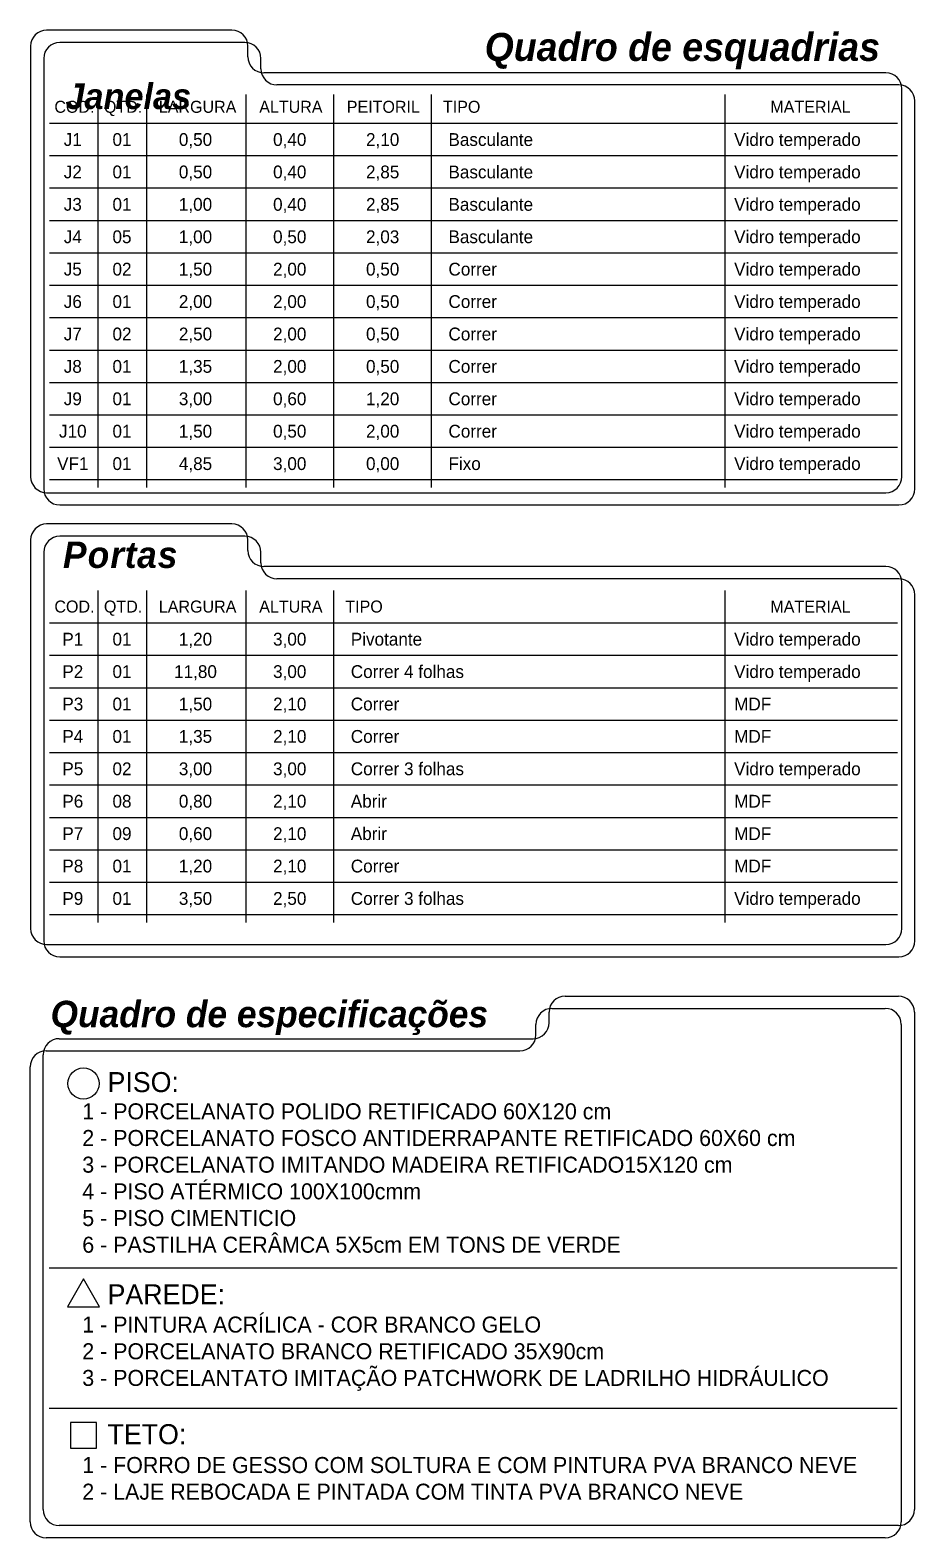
# Model space of a CAD drawing. Header units: feet. Extents: x 1734 to 1931, y 883 to 1088.
# Drawn here: x 1891.18 to 1902.24, y 891.55 to 910.39 of the extents above; entities that cross this region are included whole.
import ezdxf

# ---------------------------------------------------------------- set-up
doc = ezdxf.new("R2010")
doc.units = ezdxf.units.FT
doc.header["$LTSCALE"] = 0.3
doc.header["$MEASUREMENT"] = 0
doc.layers.add('Texto', color=44, linetype='CONTINUOUS')
doc.styles.add('style1', font='GOTHIC.TTF')

msp = doc.modelspace()

# ---------------------------------------------------------------- linework, layer by layer
at = {"layer": 'Texto', "color": 62, "true_color": 0xa8b50a}
for p, q in [((1893.703, 910.393), (1891.386, 910.393)), ((1891.186, 910.193), (1891.186, 904.813)), ((1893.903, 910.061), (1893.903, 910.193)), ((1901.878, 909.861), (1894.103, 909.861)), ((1902.078, 904.813), (1902.078, 909.661)), ((1892.032, 904.676), (1892.032, 909.589)), ((1892.639, 904.676), (1892.639, 909.589)), ((1893.88, 904.676), (1893.88, 909.589)), ((1894.976, 904.676), (1894.976, 909.589)), ((1896.197, 904.676), (1896.197, 909.589)), ((1899.869, 904.676), (1899.869, 909.589)), ((1891.424, 909.231), (1902.026, 909.231)), ((1891.424, 908.826), (1902.026, 908.826)), ((1891.424, 908.421), (1902.026, 908.421)), ((1891.422, 908.016), (1902.024, 908.016)), ((1891.422, 907.611), (1902.024, 907.611)), ((1891.422, 907.206), (1902.024, 907.206)), ((1891.422, 906.801), (1902.024, 906.801)), ((1891.422, 906.396), (1902.024, 906.396)), ((1891.422, 905.991), (1902.024, 905.991)), ((1891.422, 905.586), (1902.024, 905.586)), ((1891.422, 905.181), (1902.024, 905.181)), ((1891.422, 904.776), (1902.024, 904.776)), ((1891.386, 904.613), (1901.878, 904.613)), ((1893.703, 904.222), (1891.386, 904.222)), ((1891.186, 904.022), (1891.186, 899.167)), ((1893.903, 903.89), (1893.903, 904.022)), ((1901.878, 903.69), (1894.103, 903.69)), ((1902.078, 899.167), (1902.078, 903.49)), ((1892.032, 899.241), (1892.032, 903.391)), ((1892.639, 899.241), (1892.639, 903.391)), ((1893.88, 899.241), (1893.88, 903.391)), ((1894.976, 899.241), (1894.976, 903.391)), ((1899.869, 899.241), (1899.869, 903.391)), ((1891.424, 902.986), (1902.026, 902.986)), ((1891.424, 902.581), (1902.026, 902.581)), ((1891.424, 902.176), (1902.026, 902.176)), ((1891.424, 901.771), (1902.026, 901.771)), ((1891.424, 901.366), (1902.026, 901.366)), ((1891.424, 900.961), (1902.026, 900.961)), ((1891.424, 900.556), (1902.026, 900.556)), ((1891.424, 900.151), (1902.026, 900.151)), ((1891.424, 899.746), (1902.026, 899.746)), ((1891.424, 899.341), (1902.026, 899.341)), ((1891.386, 898.967), (1901.878, 898.967)), ((1897.868, 898.322), (1902.035, 898.322)), ((1897.668, 897.99), (1897.668, 898.122)), ((1902.235, 898.122), (1902.235, 891.905)), ((1891.544, 897.79), (1897.468, 897.79)), ((1891.344, 891.905), (1891.344, 897.59)), ((1902.02, 894.923), (1891.418, 894.923)), ((1902.02, 893.169), (1891.418, 893.169)), ((1902.035, 891.705), (1891.544, 891.705))]:
    msp.add_line(p, q, dxfattribs=at)
at = {"layer": 'Texto', "color": 254}
for p, q in [((1893.866, 910.24), (1891.55, 910.24)), ((1891.35, 910.04), (1891.35, 904.66)), ((1894.066, 909.908), (1894.066, 910.04)), ((1902.041, 909.708), (1894.266, 909.708)), ((1902.241, 904.66), (1902.241, 909.508)), ((1891.55, 904.46), (1902.041, 904.46)), ((1893.866, 904.068), (1891.55, 904.068)), ((1891.35, 903.868), (1891.35, 899.013)), ((1894.066, 903.736), (1894.066, 903.868)), ((1902.041, 903.536), (1894.266, 903.536)), ((1902.241, 899.013), (1902.241, 903.336)), ((1891.55, 898.813), (1902.041, 898.813)), ((1897.704, 898.169), (1901.872, 898.169)), ((1897.504, 897.837), (1897.504, 897.969)), ((1902.072, 897.969), (1902.072, 891.752)), ((1891.38, 897.637), (1897.304, 897.637)), ((1891.18, 891.752), (1891.18, 897.437)), ((1901.872, 891.552), (1891.38, 891.552))]:
    msp.add_line(p, q, dxfattribs=at)
at = {"layer": 'Texto'}
for points in [[(1891.846, 894.787), (1891.646, 894.44), (1892.047, 894.44)], [(1891.685, 892.673), (1892.008, 892.673), (1892.008, 892.995), (1891.685, 892.995)]]:
    msp.add_lwpolyline(points, close=True, dxfattribs=at)
msp.add_circle((1891.846, 897.229), 0.195, dxfattribs=at)
at = {"layer": 'Texto', "color": 62, "true_color": 0xa8b50a}
for centre, start, end in [((1891.386, 910.193), 90, 180), ((1893.703, 910.193), 0, 90), ((1894.103, 910.061), 180, 270), ((1901.878, 909.661), 360, 90), ((1891.386, 904.813), 180, 270), ((1901.878, 904.813), 270, 0), ((1891.386, 904.022), 90, 180), ((1893.703, 904.022), 0, 90), ((1894.103, 903.89), 180, 270), ((1901.878, 903.49), 360, 90), ((1891.386, 899.167), 180, 270), ((1901.878, 899.167), 270, 0), ((1897.868, 898.122), 90, 180), ((1902.035, 898.122), 360, 90), ((1897.468, 897.99), 270, 0), ((1891.544, 897.59), 90, 180), ((1891.544, 891.905), 180, 270), ((1902.035, 891.905), 270, 0)]:
    msp.add_arc(centre, 0.2, start, end, dxfattribs=at)
at = {"layer": 'Texto', "color": 254}
for centre, start, end in [((1891.55, 910.04), 90, 180), ((1893.866, 910.04), 360, 90), ((1894.266, 909.908), 180, 270), ((1902.041, 909.508), 0, 90), ((1891.55, 904.66), 180, 270), ((1902.041, 904.66), 270, 0), ((1891.55, 903.868), 90, 180), ((1893.866, 903.868), 360, 90), ((1894.266, 903.736), 180, 270), ((1902.041, 903.336), 0, 90), ((1891.55, 899.013), 180, 270), ((1902.041, 899.013), 270, 0), ((1897.704, 897.969), 90, 180), ((1901.872, 897.969), 360, 90), ((1897.304, 897.837), 270, 0), ((1891.38, 897.437), 90, 180), ((1891.38, 891.752), 180, 270), ((1901.872, 891.752), 270, 0)]:
    msp.add_arc(centre, 0.2, start, end, dxfattribs=at)

# ---------------------------------------------------------------- texts
at = {"layer": 'Texto', "char_height": 0.1, "attachment_point": 1, "style": 'style1'}
for s, insert, width in [('\\pxqc;\\P\\P{\\fCentury Gothic|b1|i1|c0|p34;\\H3.5x;Quadro de esquadrias}', (1896.231, 910.692), 6.2056), ('\\pxqc;\\P\\P{\\fCentury Gothic|b1|i1|c0|p34;\\H3.2x;Janelas}', (1889.304, 910.061), 6.2056), ('\\pxqc;\\P{\\H1.5x;COD.}', (1890.731, 909.677), 2.00603), ('\\pxqc;\\P{\\H1.5x;QTD.}', (1891.339, 909.677), 2.00603), ('\\pxqc;\\P{\\H1.5x;LARGURA}', (1892.271, 909.677), 2.00603), ('\\pxqc;\\P{\\H1.5x;ALTURA}', (1893.437, 909.677), 2.00603), ('\\pxqc;\\P{\\H1.5x;PEITORIL}', (1894.593, 909.677), 2.00603), ('\\pxqc;\\P{\\H1.5x;TIPO}', (1895.572, 909.677), 2.00603), ('\\pxqc;\\P{\\H1.5x;MATERIAL}', (1899.933, 909.677), 2.00603), ('\\pxqc;\\P{\\H1.6x;J1}', (1891.544, 909.273), 0.33909), ('\\pxqc;\\P{\\H1.6x;01}', (1892.159, 909.273), 0.33909), ('\\pxqc;\\P{\\H1.6x;0,50}', (1893.078, 909.273), 0.33909), ('\\pxqc;\\P{\\H1.6x;0,40}', (1894.256, 909.273), 0.33909), ('\\pxqc;\\P{\\H1.6x;2,10}', (1895.418, 909.273), 0.33909), ('\\pxqc;\\P\\pql;{\\H1.6x;Basculante}', (1896.41, 909.273), 3.25897), ('\\pxqc;\\P\\pql;{\\H1.6x;Vidro temperado}', (1899.982, 909.273), 2.05755), ('\\pxqc;\\P{\\H1.6x;J2}', (1891.544, 908.868), 0.33909), ('\\pxqc;\\P{\\H1.6x;01}', (1892.159, 908.868), 0.33909), ('\\pxqc;\\P{\\H1.6x;0,50}', (1893.078, 908.868), 0.33909), ('\\pxqc;\\P{\\H1.6x;0,40}', (1894.256, 908.868), 0.33909), ('\\pxqc;\\P{\\H1.6x;2,85}', (1895.418, 908.868), 0.33909), ('\\pxqc;\\P\\pql;{\\H1.6x;Basculante}', (1896.41, 908.868), 3.25897), ('\\pxqc;\\P\\pql;{\\H1.6x;Vidro temperado}', (1899.982, 908.868), 2.05755), ('\\pxqc;\\P{\\H1.6x;J3}', (1891.544, 908.463), 0.33909), ('\\pxqc;\\P{\\H1.6x;01}', (1892.159, 908.463), 0.33909), ('\\pxqc;\\P{\\H1.6x;1,00}', (1893.078, 908.463), 0.33909), ('\\pxqc;\\P{\\H1.6x;0,40}', (1894.256, 908.463), 0.33909), ('\\pxqc;\\P{\\H1.6x;2,85}', (1895.418, 908.463), 0.33909), ('\\pxqc;\\P\\pql;{\\H1.6x;Basculante}', (1896.41, 908.463), 3.25897), ('\\pxqc;\\P\\pql;{\\H1.6x;Vidro temperado}', (1899.982, 908.463), 2.05755), ('\\pxqc;\\P{\\H1.6x;J4}', (1891.544, 908.058), 0.33909), ('\\pxqc;\\P{\\H1.6x;05}', (1892.159, 908.058), 0.33909), ('\\pxqc;\\P{\\H1.6x;1,00}', (1893.078, 908.058), 0.33909), ('\\pxqc;\\P{\\H1.6x;0,50}', (1894.256, 908.058), 0.33909), ('\\pxqc;\\P{\\H1.6x;2,03}', (1895.418, 908.058), 0.33909), ('\\pxqc;\\P\\pql;{\\H1.6x;Basculante}', (1896.41, 908.058), 3.25897), ('\\pxqc;\\P\\pql;{\\H1.6x;Vidro temperado}', (1899.982, 908.058), 2.05755), ('\\pxqc;\\P{\\H1.6x;J5}', (1891.544, 907.653), 0.33909), ('\\pxqc;\\P{\\H1.6x;02}', (1892.159, 907.653), 0.33909), ('\\pxqc;\\P{\\H1.6x;1,50}', (1893.078, 907.653), 0.33909), ('\\pxqc;\\P{\\H1.6x;2,00}', (1894.256, 907.653), 0.33909), ('\\pxqc;\\P{\\H1.6x;0,50}', (1895.418, 907.653), 0.33909), ('\\pxqc;\\P\\pql;{\\H1.6x;Correr}', (1896.41, 907.653), 3.25897), ('\\pxqc;\\P\\pql;{\\H1.6x;Vidro temperado}', (1899.982, 907.653), 2.05755), ('\\pxqc;\\P{\\H1.6x;J6}', (1891.544, 907.248), 0.33909), ('\\pxqc;\\P{\\H1.6x;01}', (1892.159, 907.248), 0.33909), ('\\pxqc;\\P{\\H1.6x;2,00}', (1893.078, 907.248), 0.33909), ('\\pxqc;\\P{\\H1.6x;2,00}', (1894.256, 907.248), 0.33909), ('\\pxqc;\\P{\\H1.6x;0,50}', (1895.418, 907.248), 0.33909), ('\\pxqc;\\P\\pql;{\\H1.6x;Correr}', (1896.41, 907.248), 3.25897), ('\\pxqc;\\P\\pql;{\\H1.6x;Vidro temperado}', (1899.982, 907.248), 2.05755), ('\\pxqc;\\P{\\H1.6x;J7}', (1891.544, 906.843), 0.33909), ('\\pxqc;\\P{\\H1.6x;02}', (1892.159, 906.843), 0.33909), ('\\pxqc;\\P{\\H1.6x;2,50}', (1893.078, 906.843), 0.33909), ('\\pxqc;\\P{\\H1.6x;2,00}', (1894.256, 906.843), 0.33909), ('\\pxqc;\\P{\\H1.6x;0,50}', (1895.418, 906.843), 0.33909), ('\\pxqc;\\P\\pql;{\\H1.6x;Correr}', (1896.41, 906.843), 3.25897), ('\\pxqc;\\P\\pql;{\\H1.6x;Vidro temperado}', (1899.982, 906.843), 2.05755), ('\\pxqc;\\P{\\H1.6x;J8}', (1891.544, 906.438), 0.33909), ('\\pxqc;\\P{\\H1.6x;01}', (1892.159, 906.438), 0.33909), ('\\pxqc;\\P{\\H1.6x;1,35}', (1893.078, 906.438), 0.33909), ('\\pxqc;\\P{\\H1.6x;2,00}', (1894.256, 906.438), 0.33909), ('\\pxqc;\\P{\\H1.6x;0,50}', (1895.418, 906.438), 0.33909), ('\\pxqc;\\P\\pql;{\\H1.6x;Correr}', (1896.41, 906.438), 3.25897), ('\\pxqc;\\P\\pql;{\\H1.6x;Vidro temperado}', (1899.982, 906.438), 2.05755), ('\\pxqc;\\P{\\H1.6x;J9}', (1891.544, 906.033), 0.33909), ('\\pxqc;\\P{\\H1.6x;01}', (1892.159, 906.033), 0.33909), ('\\pxqc;\\P{\\H1.6x;3,00}', (1893.078, 906.033), 0.33909), ('\\pxqc;\\P{\\H1.6x;0,60}', (1894.256, 906.033), 0.33909), ('\\pxqc;\\P{\\H1.6x;1,20}', (1895.418, 906.033), 0.33909), ('\\pxqc;\\P\\pql;{\\H1.6x;Correr}', (1896.41, 906.033), 3.25897), ('\\pxqc;\\P\\pql;{\\H1.6x;Vidro temperado}', (1899.982, 906.033), 2.05755), ('\\pxqc;\\P{\\H1.6x;J10}', (1891.544, 905.628), 0.33909), ('\\pxqc;\\P{\\H1.6x;01}', (1892.159, 905.628), 0.33909), ('\\pxqc;\\P{\\H1.6x;1,50}', (1893.078, 905.628), 0.33909), ('\\pxqc;\\P{\\H1.6x;0,50}', (1894.256, 905.628), 0.33909), ('\\pxqc;\\P{\\H1.6x;2,00}', (1895.418, 905.628), 0.33909), ('\\pxqc;\\P\\pql;{\\H1.6x;Correr}', (1896.41, 905.628), 3.25897), ('\\pxqc;\\P\\pql;{\\H1.6x;Vidro temperado}', (1899.982, 905.628), 2.05755), ('\\pxqc;\\P{\\H1.6x;VF1}', (1891.544, 905.223), 0.33909), ('\\pxqc;\\P{\\H1.6x;01}', (1892.159, 905.223), 0.33909), ('\\pxqc;\\P{\\H1.6x;4,85}', (1893.078, 905.223), 0.33909), ('\\pxqc;\\P{\\H1.6x;3,00}', (1894.256, 905.223), 0.33909), ('\\pxqc;\\P{\\H1.6x;0,00}', (1895.418, 905.223), 0.33909), ('\\pxqc;\\P\\pql;{\\H1.6x;Fixo}', (1896.41, 905.223), 3.25897), ('\\pxqc;\\P\\pql;{\\H1.6x;Vidro temperado}', (1899.982, 905.223), 2.05755), ('\\pxqc;\\P\\P{\\fCentury Gothic|b1|i1|c0|p34;\\H3.3x;\\T1.05;Portas}', (1889.209, 904.336), 6.2056), ('\\pxqc;\\P{\\H1.5x;COD.}', (1890.731, 903.432), 2.00603), ('\\pxqc;\\P{\\H1.5x;QTD.}', (1891.339, 903.432), 2.00603), ('\\pxqc;\\P{\\H1.5x;LARGURA}', (1892.271, 903.432), 2.00603), ('\\pxqc;\\P{\\H1.5x;ALTURA}', (1893.437, 903.432), 2.00603), ('\\pxqc;\\P{\\H1.5x;TIPO}', (1894.352, 903.432), 2.00603), ('\\pxqc;\\P{\\H1.5x;MATERIAL}', (1899.933, 903.432), 2.00603), ('\\pxqc;\\P{\\H1.6x;P1}', (1891.544, 903.029), 0.33909), ('\\pxqc;\\P{\\H1.6x;01}', (1892.159, 903.029), 0.33909), ('\\pxqc;\\P{\\H1.6x;1,20}', (1893.078, 903.029), 0.33909), ('\\pxqc;\\P{\\H1.6x;3,00}', (1894.256, 903.029), 0.33909), ('\\pxqc;\\P\\pql;{\\H1.6x;Pivotante}', (1895.189, 903.029), 3.25897), ('\\pxqc;\\P\\pql;{\\H1.6x;Vidro temperado}', (1899.982, 903.029), 2.05755), ('\\pxqc;\\P{\\H1.6x;P2}', (1891.544, 902.624), 0.33909), ('\\pxqc;\\P{\\H1.6x;01}', (1892.159, 902.624), 0.33909), ('\\pxqc;\\P{\\H1.6x;11,80}', (1893.078, 902.624), 0.33909), ('\\pxqc;\\P{\\H1.6x;3,00}', (1894.256, 902.624), 0.33909), ('\\pxqc;\\P\\pql;{\\H1.6x;Correr 4 folhas}', (1895.189, 902.624), 3.25897), ('\\pxqc;\\P\\pql;{\\H1.6x;Vidro temperado}', (1899.982, 902.624), 2.05755), ('\\pxqc;\\P{\\H1.6x;P3}', (1891.544, 902.219), 0.33909), ('\\pxqc;\\P{\\H1.6x;01}', (1892.159, 902.219), 0.33909), ('\\pxqc;\\P{\\H1.6x;1,50}', (1893.078, 902.219), 0.33909), ('\\pxqc;\\P{\\H1.6x;2,10}', (1894.256, 902.219), 0.33909), ('\\pxqc;\\P\\pql;{\\H1.6x;Correr}', (1895.189, 902.219), 3.25897), ('\\pxqc;\\P\\pql;{\\H1.6x;MDF}', (1899.982, 902.219), 2.05755), ('\\pxqc;\\P{\\H1.6x;P4}', (1891.544, 901.814), 0.33909), ('\\pxqc;\\P{\\H1.6x;01}', (1892.159, 901.814), 0.33909), ('\\pxqc;\\P{\\H1.6x;1,35}', (1893.078, 901.814), 0.33909), ('\\pxqc;\\P{\\H1.6x;2,10}', (1894.256, 901.814), 0.33909), ('\\pxqc;\\P\\pql;{\\H1.6x;Correr}', (1895.189, 901.814), 3.25897), ('\\pxqc;\\P\\pql;{\\H1.6x;MDF}', (1899.982, 901.814), 2.05755), ('\\pxqc;\\P{\\H1.6x;P5}', (1891.544, 901.409), 0.33909), ('\\pxqc;\\P{\\H1.6x;02}', (1892.159, 901.409), 0.33909), ('\\pxqc;\\P{\\H1.6x;3,00}', (1893.078, 901.409), 0.33909), ('\\pxqc;\\P{\\H1.6x;3,00}', (1894.256, 901.409), 0.33909), ('\\pxqc;\\P\\pql;{\\H1.6x;Correr 3 folhas}', (1895.189, 901.409), 3.25897), ('\\pxqc;\\P\\pql;{\\H1.6x;Vidro temperado}', (1899.982, 901.409), 2.05755), ('\\pxqc;\\P{\\H1.6x;P6}', (1891.544, 901.004), 0.33909), ('\\pxqc;\\P{\\H1.6x;08}', (1892.159, 901.004), 0.33909), ('\\pxqc;\\P{\\H1.6x;0,80}', (1893.078, 901.004), 0.33909), ('\\pxqc;\\P{\\H1.6x;2,10}', (1894.256, 901.004), 0.33909), ('\\pxqc;\\P\\pql;{\\H1.6x;Abrir}', (1895.189, 901.004), 3.25897), ('\\pxqc;\\P\\pql;{\\H1.6x;MDF}', (1899.982, 901.004), 2.05755), ('\\pxqc;\\P{\\H1.6x;P7}', (1891.544, 900.599), 0.33909), ('\\pxqc;\\P{\\H1.6x;09}', (1892.159, 900.599), 0.33909), ('\\pxqc;\\P{\\H1.6x;0,60}', (1893.078, 900.599), 0.33909), ('\\pxqc;\\P{\\H1.6x;2,10}', (1894.256, 900.599), 0.33909), ('\\pxqc;\\P\\pql;{\\H1.6x;Abrir}', (1895.189, 900.599), 3.25897), ('\\pxqc;\\P\\pql;{\\H1.6x;MDF}', (1899.982, 900.599), 2.05755), ('\\pxqc;\\P{\\H1.6x;P8}', (1891.544, 900.194), 0.33909), ('\\pxqc;\\P{\\H1.6x;01}', (1892.159, 900.194), 0.33909), ('\\pxqc;\\P{\\H1.6x;1,20}', (1893.078, 900.194), 0.33909), ('\\pxqc;\\P{\\H1.6x;2,10}', (1894.256, 900.194), 0.33909), ('\\pxqc;\\P\\pql;{\\H1.6x;Correr}', (1895.189, 900.194), 3.25897), ('\\pxqc;\\P\\pql;{\\H1.6x;MDF}', (1899.982, 900.194), 2.05755), ('\\pxqc;\\P{\\H1.6x;P9}', (1891.544, 899.789), 0.33909), ('\\pxqc;\\P{\\H1.6x;01}', (1892.159, 899.789), 0.33909), ('\\pxqc;\\P{\\H1.6x;3,50}', (1893.078, 899.789), 0.33909), ('\\pxqc;\\P{\\H1.6x;2,50}', (1894.256, 899.789), 0.33909), ('\\pxqc;\\P\\pql;{\\H1.6x;Correr 3 folhas}', (1895.189, 899.789), 3.25897), ('\\pxqc;\\P\\pql;{\\H1.6x;Vidro temperado}', (1899.982, 899.789), 2.05755), ('\\pi3.39211;\\P\\P\\pi0.42267;{\\fCentury Gothic|b1|i1|c0|p34;\\H3.3x;Quadro de especificações}', (1891.013, 898.597), 6.78422), ('\\pxqc;\\P\\pql;{\\H2.5x;PISO:}', (1892.148, 897.539), 2.00603), ('\\pi5.09538;\\P\\pi0;{\\H2x;1 - PORCELANATO POLIDO RETIFICADO 60X120 cm\\P2 - PORCELANATO FOSCO ANTIDERRAPANTE RETIFICADO 60X60 cm\\P3 - PORCELANATO IMITANDO MADEIRA RETIFICADO15X120 cm\\P4 - PISO ATÉRMICO 100X100cmm\\P5 - PISO CIMENTICIO\\P6 - PASTILHA CERÂMCA 5X5cm EM TONS DE VERDE}', (1891.832, 897.149), 10.19076), ('\\pxqc;\\P\\pql;{\\H2.5x;PAREDE:}', (1892.148, 894.887), 2.00603), ('\\pi5.09538;\\P\\pi0;{\\H2x;1 - PINTURA ACRÍLICA - COR BRANCO GELO\\P2 - PORCELANATO BRANCO RETIFICADO 35X90cm\\P3 - PORCELANTATO IMITAÇÃO PATCHWORK DE LADRILHO HIDRÁULICO}', (1891.832, 894.484), 10.19076), ('\\pxqc;\\P\\pql;{\\H2.5x;TETO:}', (1892.148, 893.139), 2.00603), ('\\pxqc;\\P\\pql;{\\H2x;1 - FORRO DE GESSO COM SOLTURA E COM PINTURA PVA BRANCO NEVE\\P2 - LAJE REBOCADA E PINTADA COM TINTA PVA BRANCO NEVE}', (1891.832, 892.729), 10.19076)]:
    msp.add_mtext(s, dxfattribs=dict(at, insert=insert, width=width))

doc.saveas('drawing.dxf')
